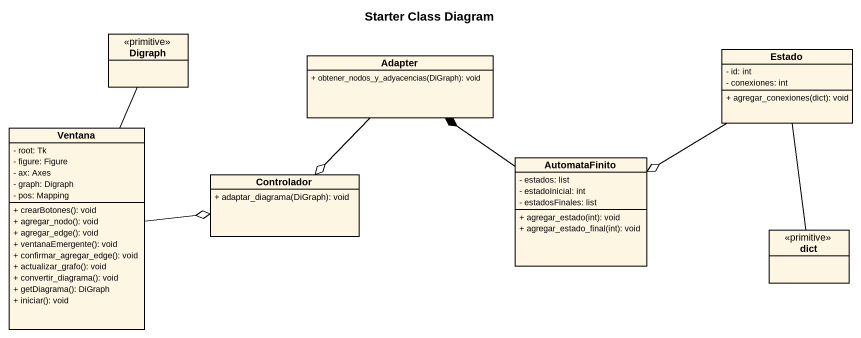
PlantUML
@startuml
title Starter Class Diagram
hide circle
hide empty members
skinparam classAttributeIconSize 0
class Digraph <<primitive>>
class Adapter {
  + obtener_nodos_y_adyacencias(DiGraph): void
}
class Estado {
  - id: int
  - conexiones: int
  + agregar_conexiones(dict): void
}
class Ventana {
  - root: Tk
  - figure: Figure
  - ax: Axes
  - graph: Digraph
  - pos: Mapping
  + crearBotones(): void
  + agregar_nodo(): void
  + agregar_edge(): void
  + ventanaEmergente(): void
  + confirmar_agregar_edge(): void
  + actualizar_grafo(): void
  + convertir_diagrama(): void
  + getDiagrama(): DiGraph
  + iniciar(): void
}
class Controlador {
  + adaptar_diagrama(DiGraph): void
}
class AutomataFinito {
  - estados: list
  - estadoInicial: int
  - estadosFinales: list
  + agregar_estado(int): void
  + agregar_estado_final(int): void
}
class dict <<primitive>>
Digraph -- Ventana
Adapter --o Controlador
Estado --o AutomataFinito
Ventana -right-o Controlador
AutomataFinito -up-* Adapter
dict -up- Estado
@enduml
